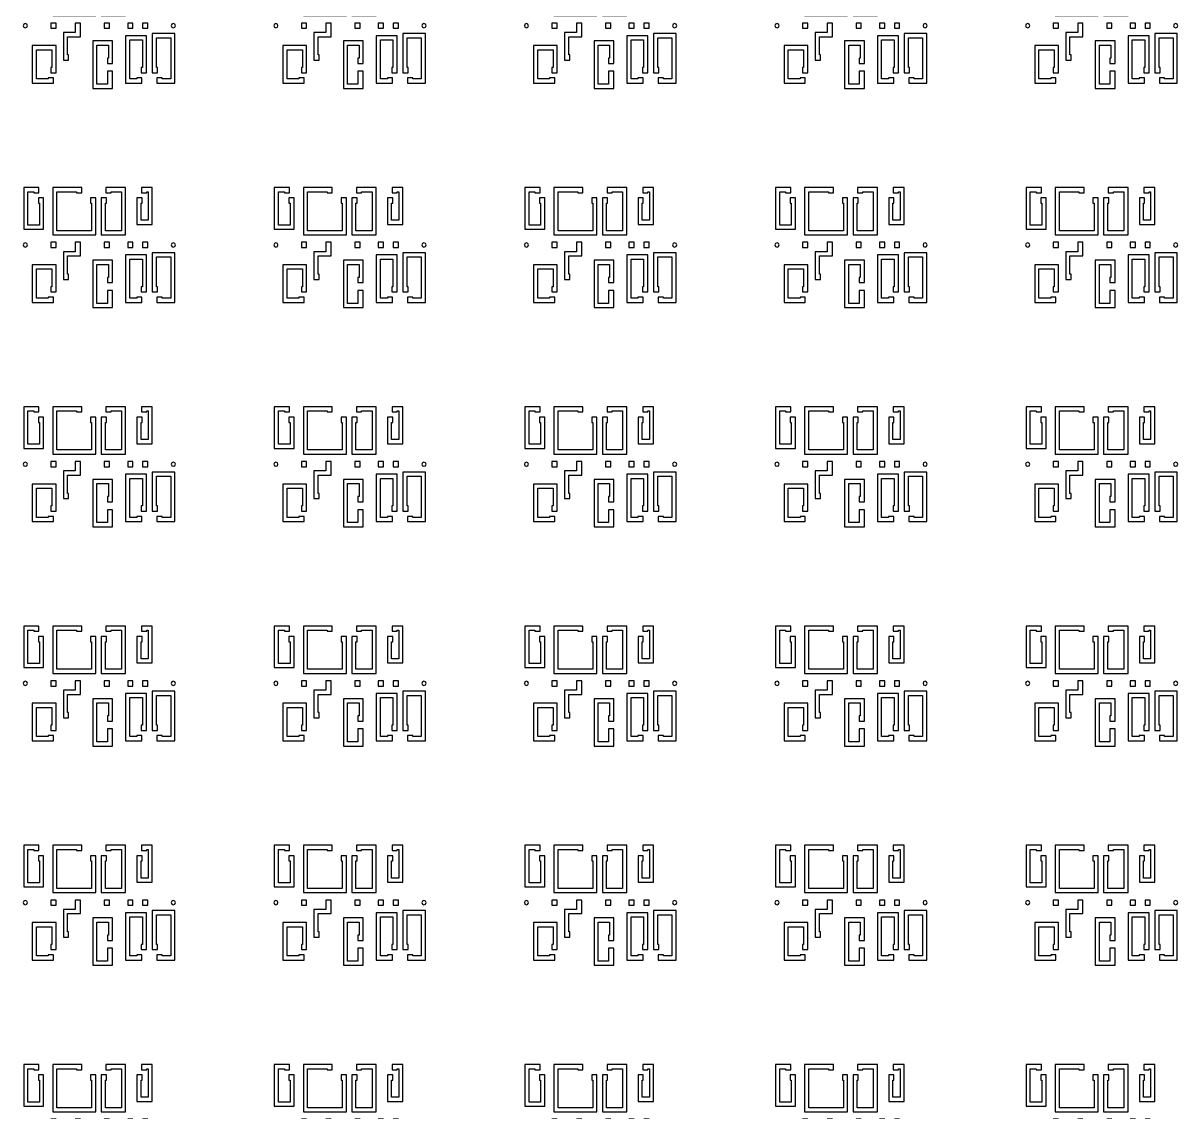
# Model space of a CAD drawing. Extents: x -100 to 100, y -100 to 100.
# Drawn here: x -45.68 to -18.71, y -50.99 to -25.55 of the extents above; entities that cross this region are included whole.
import ezdxf

# ---------------------------------------------------------------- set-up
doc = ezdxf.new("R2010")
doc.units = 0
doc.layers.add('L2', color=7, linetype='continuous')

# ---------------------------------------------------------------- blocks, each defined once
blk = doc.blocks.new('LDI_XFB44-1600-011_L2_B1')
at = {"layer": 'L2'}
for points in [[(-45.301, -55.876), (-45.571, -55.876), (-45.571, -55.098), (-45.433, -55.098), (-45.433, -55.122), (-45.311, -55.122), (-45.311, -55), (-45.668, -55), (-45.668, -55.973), (-45.203, -55.973), (-45.203, -55.244), (-45.325, -55.244), (-45.325, -55.366), (-45.301, -55.366), (-45.301, -55.876)], [(-44.99, -56.107), (-43.985, -56.107), (-43.985, -55.244), (-44.107, -55.244), (-44.107, -55.366), (-44.083, -55.366), (-44.083, -56.01), (-44.892, -56.01), (-44.892, -55.098), (-44.434, -55.098), (-44.434, -55.122), (-44.312, -55.122), (-44.312, -55), (-44.99, -55), (-44.99, -56.107)], [(-43.289, -55), (-43.75, -55), (-43.75, -55.122), (-43.628, -55.122), (-43.628, -55.098), (-43.386, -55.098), (-43.386, -56.01), (-43.76, -56.01), (-43.76, -55.366), (-43.735, -55.366), (-43.735, -55.244), (-43.857, -55.244), (-43.857, -56.107), (-43.289, -56.107), (-43.289, -55)], [(-42.663, -55), (-42.916, -55), (-42.916, -55.122), (-42.795, -55.122), (-42.795, -55.098), (-42.76, -55.098), (-42.76, -55.766), (-42.927, -55.766), (-42.927, -55.366), (-42.902, -55.366), (-42.902, -55.244), (-43.024, -55.244), (-43.024, -55.863), (-42.663, -55.863), (-42.663, -55)], [(-39.447, -55.876), (-39.717, -55.876), (-39.717, -55.098), (-39.579, -55.098), (-39.579, -55.122), (-39.457, -55.122), (-39.457, -55), (-39.815, -55), (-39.815, -55.973), (-39.35, -55.973), (-39.35, -55.244), (-39.472, -55.244), (-39.472, -55.366), (-39.447, -55.366), (-39.447, -55.876)], [(-39.136, -56.107), (-38.131, -56.107), (-38.131, -55.244), (-38.253, -55.244), (-38.253, -55.366), (-38.229, -55.366), (-38.229, -56.01), (-39.038, -56.01), (-39.038, -55.098), (-38.581, -55.098), (-38.581, -55.122), (-38.459, -55.122), (-38.459, -55), (-39.136, -55), (-39.136, -56.107)], [(-37.435, -55), (-37.896, -55), (-37.896, -55.122), (-37.774, -55.122), (-37.774, -55.098), (-37.532, -55.098), (-37.532, -56.01), (-37.906, -56.01), (-37.906, -55.366), (-37.882, -55.366), (-37.882, -55.244), (-38.004, -55.244), (-38.004, -56.107), (-37.435, -56.107), (-37.435, -55)], [(-36.809, -55), (-37.063, -55), (-37.063, -55.122), (-36.941, -55.122), (-36.941, -55.098), (-36.907, -55.098), (-36.907, -55.766), (-37.073, -55.766), (-37.073, -55.366), (-37.049, -55.366), (-37.049, -55.244), (-37.17, -55.244), (-37.17, -55.863), (-36.809, -55.863), (-36.809, -55)], [(-33.594, -55.876), (-33.863, -55.876), (-33.863, -55.098), (-33.726, -55.098), (-33.726, -55.122), (-33.604, -55.122), (-33.604, -55), (-33.961, -55), (-33.961, -55.973), (-33.496, -55.973), (-33.496, -55.244), (-33.618, -55.244), (-33.618, -55.366), (-33.594, -55.366), (-33.594, -55.876)], [(-33.282, -56.107), (-32.278, -56.107), (-32.278, -55.244), (-32.4, -55.244), (-32.4, -55.366), (-32.375, -55.366), (-32.375, -56.01), (-33.185, -56.01), (-33.185, -55.098), (-32.727, -55.098), (-32.727, -55.122), (-32.605, -55.122), (-32.605, -55), (-33.282, -55), (-33.282, -56.107)], [(-31.581, -55), (-32.042, -55), (-32.042, -55.122), (-31.92, -55.122), (-31.92, -55.098), (-31.679, -55.098), (-31.679, -56.01), (-32.052, -56.01), (-32.052, -55.366), (-32.028, -55.366), (-32.028, -55.244), (-32.15, -55.244), (-32.15, -56.107), (-31.581, -56.107), (-31.581, -55)], [(-30.956, -55), (-31.209, -55), (-31.209, -55.122), (-31.087, -55.122), (-31.087, -55.098), (-31.053, -55.098), (-31.053, -55.766), (-31.219, -55.766), (-31.219, -55.366), (-31.195, -55.366), (-31.195, -55.244), (-31.317, -55.244), (-31.317, -55.863), (-30.956, -55.863), (-30.956, -55)], [(-27.74, -55.876), (-28.01, -55.876), (-28.01, -55.098), (-27.872, -55.098), (-27.872, -55.122), (-27.75, -55.122), (-27.75, -55), (-28.107, -55), (-28.107, -55.973), (-27.642, -55.973), (-27.642, -55.244), (-27.764, -55.244), (-27.764, -55.366), (-27.74, -55.366), (-27.74, -55.876)], [(-27.429, -56.107), (-26.424, -56.107), (-26.424, -55.244), (-26.546, -55.244), (-26.546, -55.366), (-26.522, -55.366), (-26.522, -56.01), (-27.331, -56.01), (-27.331, -55.098), (-26.873, -55.098), (-26.873, -55.122), (-26.751, -55.122), (-26.751, -55), (-27.429, -55), (-27.429, -56.107)], [(-25.728, -55), (-26.189, -55), (-26.189, -55.122), (-26.067, -55.122), (-26.067, -55.098), (-25.825, -55.098), (-25.825, -56.01), (-26.199, -56.01), (-26.199, -55.366), (-26.174, -55.366), (-26.174, -55.244), (-26.296, -55.244), (-26.296, -56.107), (-25.728, -56.107), (-25.728, -55)], [(-25.102, -55), (-25.356, -55), (-25.356, -55.122), (-25.234, -55.122), (-25.234, -55.098), (-25.199, -55.098), (-25.199, -55.766), (-25.366, -55.766), (-25.366, -55.366), (-25.341, -55.366), (-25.341, -55.244), (-25.463, -55.244), (-25.463, -55.863), (-25.102, -55.863), (-25.102, -55)], [(-21.886, -55.876), (-22.156, -55.876), (-22.156, -55.098), (-22.018, -55.098), (-22.018, -55.122), (-21.896, -55.122), (-21.896, -55), (-22.254, -55), (-22.254, -55.973), (-21.789, -55.973), (-21.789, -55.244), (-21.911, -55.244), (-21.911, -55.366), (-21.886, -55.366), (-21.886, -55.876)], [(-21.575, -56.107), (-20.57, -56.107), (-20.57, -55.244), (-20.692, -55.244), (-20.692, -55.366), (-20.668, -55.366), (-20.668, -56.01), (-21.477, -56.01), (-21.477, -55.098), (-21.02, -55.098), (-21.02, -55.122), (-20.898, -55.122), (-20.898, -55), (-21.575, -55), (-21.575, -56.107)], [(-19.874, -55), (-20.335, -55), (-20.335, -55.122), (-20.213, -55.122), (-20.213, -55.098), (-19.971, -55.098), (-19.971, -56.01), (-20.345, -56.01), (-20.345, -55.366), (-20.321, -55.366), (-20.321, -55.244), (-20.443, -55.244), (-20.443, -56.107), (-19.874, -56.107), (-19.874, -55)], [(-19.248, -55), (-19.502, -55), (-19.502, -55.122), (-19.38, -55.122), (-19.38, -55.098), (-19.346, -55.098), (-19.346, -55.766), (-19.512, -55.766), (-19.512, -55.366), (-19.488, -55.366), (-19.488, -55.244), (-19.609, -55.244), (-19.609, -55.863), (-19.248, -55.863), (-19.248, -55)], [(-45.667, -56.377), (-45.632, -56.391), (-45.596, -56.377), (-45.582, -56.341), (-45.596, -56.306), (-45.632, -56.292), (-45.667, -56.306), (-45.682, -56.341), (-45.667, -56.377)], [(-44.913, -56.402), (-44.913, -56.28), (-45.035, -56.28), (-45.035, -56.402), (-44.913, -56.402)], [(-44.462, -56.28), (-44.462, -56.5), (-44.741, -56.5), (-44.741, -57.146), (-44.619, -57.146), (-44.619, -57.024), (-44.643, -57.024), (-44.643, -56.598), (-44.34, -56.598), (-44.34, -56.28), (-44.462, -56.28)], [(-43.663, -56.28), (-43.785, -56.28), (-43.785, -56.402), (-43.663, -56.402), (-43.663, -56.28)], [(-43.239, -56.28), (-43.239, -56.402), (-43.117, -56.402), (-43.117, -56.28), (-43.239, -56.28)], [(-42.891, -56.402), (-42.769, -56.402), (-42.769, -56.28), (-42.891, -56.28), (-42.891, -56.402)], [(-42.138, -56.306), (-42.173, -56.292), (-42.209, -56.306), (-42.223, -56.341), (-42.209, -56.377), (-42.173, -56.391), (-42.138, -56.377), (-42.123, -56.341), (-42.138, -56.306)], [(-39.813, -56.377), (-39.778, -56.391), (-39.743, -56.377), (-39.728, -56.341), (-39.743, -56.306), (-39.778, -56.292), (-39.813, -56.306), (-39.828, -56.341), (-39.813, -56.377)], [(-39.06, -56.402), (-39.06, -56.28), (-39.182, -56.28), (-39.182, -56.402), (-39.06, -56.402)], [(-38.609, -56.28), (-38.609, -56.5), (-38.887, -56.5), (-38.887, -57.146), (-38.765, -57.146), (-38.765, -57.024), (-38.79, -57.024), (-38.79, -56.598), (-38.487, -56.598), (-38.487, -56.28), (-38.609, -56.28)], [(-37.81, -56.28), (-37.932, -56.28), (-37.932, -56.402), (-37.81, -56.402), (-37.81, -56.28)], [(-37.385, -56.28), (-37.385, -56.402), (-37.263, -56.402), (-37.263, -56.28), (-37.385, -56.28)], [(-37.038, -56.402), (-36.916, -56.402), (-36.916, -56.28), (-37.038, -56.28), (-37.038, -56.402)], [(-36.284, -56.306), (-36.32, -56.292), (-36.355, -56.306), (-36.369, -56.341), (-36.355, -56.377), (-36.32, -56.391), (-36.284, -56.377), (-36.27, -56.341), (-36.284, -56.306)], [(-33.96, -56.377), (-33.924, -56.391), (-33.889, -56.377), (-33.874, -56.341), (-33.889, -56.306), (-33.924, -56.292), (-33.96, -56.306), (-33.974, -56.341), (-33.96, -56.377)], [(-33.206, -56.402), (-33.206, -56.28), (-33.328, -56.28), (-33.328, -56.402), (-33.206, -56.402)], [(-32.755, -56.28), (-32.755, -56.5), (-33.033, -56.5), (-33.033, -57.146), (-32.912, -57.146), (-32.912, -57.024), (-32.936, -57.024), (-32.936, -56.598), (-32.633, -56.598), (-32.633, -56.28), (-32.755, -56.28)], [(-31.956, -56.28), (-32.078, -56.28), (-32.078, -56.402), (-31.956, -56.402), (-31.956, -56.28)], [(-31.532, -56.28), (-31.532, -56.402), (-31.41, -56.402), (-31.41, -56.28), (-31.532, -56.28)], [(-31.184, -56.402), (-31.062, -56.402), (-31.062, -56.28), (-31.184, -56.28), (-31.184, -56.402)], [(-30.431, -56.306), (-30.466, -56.292), (-30.501, -56.306), (-30.516, -56.341), (-30.501, -56.377), (-30.466, -56.391), (-30.431, -56.377), (-30.416, -56.341), (-30.431, -56.306)], [(-28.106, -56.377), (-28.071, -56.391), (-28.035, -56.377), (-28.021, -56.341), (-28.035, -56.306), (-28.071, -56.292), (-28.106, -56.306), (-28.121, -56.341), (-28.106, -56.377)], [(-27.353, -56.402), (-27.353, -56.28), (-27.474, -56.28), (-27.474, -56.402), (-27.353, -56.402)], [(-26.901, -56.28), (-26.901, -56.5), (-27.18, -56.5), (-27.18, -57.146), (-27.058, -57.146), (-27.058, -57.024), (-27.082, -57.024), (-27.082, -56.598), (-26.779, -56.598), (-26.779, -56.28), (-26.901, -56.28)], [(-26.103, -56.28), (-26.224, -56.28), (-26.224, -56.402), (-26.103, -56.402), (-26.103, -56.28)], [(-25.678, -56.28), (-25.678, -56.402), (-25.556, -56.402), (-25.556, -56.28), (-25.678, -56.28)], [(-25.33, -56.402), (-25.208, -56.402), (-25.208, -56.28), (-25.33, -56.28), (-25.33, -56.402)], [(-24.577, -56.306), (-24.612, -56.292), (-24.648, -56.306), (-24.662, -56.341), (-24.648, -56.377), (-24.612, -56.391), (-24.577, -56.377), (-24.562, -56.341), (-24.577, -56.306)], [(-22.252, -56.377), (-22.217, -56.391), (-22.182, -56.377), (-22.167, -56.341), (-22.182, -56.306), (-22.217, -56.292), (-22.252, -56.306), (-22.267, -56.341), (-22.252, -56.377)], [(-21.499, -56.402), (-21.499, -56.28), (-21.621, -56.28), (-21.621, -56.402), (-21.499, -56.402)], [(-21.048, -56.28), (-21.048, -56.5), (-21.326, -56.5), (-21.326, -57.146), (-21.204, -57.146), (-21.204, -57.024), (-21.229, -57.024), (-21.229, -56.598), (-20.926, -56.598), (-20.926, -56.28), (-21.048, -56.28)], [(-20.249, -56.28), (-20.371, -56.28), (-20.371, -56.402), (-20.249, -56.402), (-20.249, -56.28)], [(-19.824, -56.28), (-19.824, -56.402), (-19.702, -56.402), (-19.702, -56.28), (-19.824, -56.28)], [(-19.477, -56.402), (-19.355, -56.402), (-19.355, -56.28), (-19.477, -56.28), (-19.477, -56.402)], [(-18.723, -56.306), (-18.759, -56.292), (-18.794, -56.306), (-18.809, -56.341), (-18.794, -56.377), (-18.759, -56.391), (-18.723, -56.377), (-18.709, -56.341), (-18.723, -56.306)], [(-43.286, -57.683), (-42.906, -57.683), (-42.906, -57.561), (-43.028, -57.561), (-43.028, -57.585), (-43.189, -57.585), (-43.189, -56.673), (-42.896, -56.673), (-42.896, -57.317), (-42.92, -57.317), (-42.92, -57.439), (-42.798, -57.439), (-42.798, -56.576), (-43.286, -56.576), (-43.286, -57.683)], [(-42.555, -57.683), (-42.137, -57.683), (-42.137, -56.525), (-42.663, -56.525), (-42.663, -57.439), (-42.541, -57.439), (-42.541, -57.317), (-42.565, -57.317), (-42.565, -56.622), (-42.234, -56.622), (-42.234, -57.585), (-42.433, -57.585), (-42.433, -57.561), (-42.555, -57.561), (-42.555, -57.683)], [(-37.433, -57.683), (-37.052, -57.683), (-37.052, -57.561), (-37.174, -57.561), (-37.174, -57.585), (-37.335, -57.585), (-37.335, -56.673), (-37.042, -56.673), (-37.042, -57.317), (-37.066, -57.317), (-37.066, -57.439), (-36.944, -57.439), (-36.944, -56.576), (-37.433, -56.576), (-37.433, -57.683)], [(-36.701, -57.683), (-36.283, -57.683), (-36.283, -56.525), (-36.809, -56.525), (-36.809, -57.439), (-36.687, -57.439), (-36.687, -57.317), (-36.711, -57.317), (-36.711, -56.622), (-36.381, -56.622), (-36.381, -57.585), (-36.579, -57.585), (-36.579, -57.561), (-36.701, -57.561), (-36.701, -57.683)], [(-31.579, -57.683), (-31.198, -57.683), (-31.198, -57.561), (-31.32, -57.561), (-31.32, -57.585), (-31.482, -57.585), (-31.482, -56.673), (-31.188, -56.673), (-31.188, -57.317), (-31.213, -57.317), (-31.213, -57.439), (-31.091, -57.439), (-31.091, -56.576), (-31.579, -56.576), (-31.579, -57.683)], [(-30.848, -57.683), (-30.429, -57.683), (-30.429, -56.525), (-30.955, -56.525), (-30.955, -57.439), (-30.833, -57.439), (-30.833, -57.317), (-30.858, -57.317), (-30.858, -56.622), (-30.527, -56.622), (-30.527, -57.585), (-30.726, -57.585), (-30.726, -57.561), (-30.848, -57.561), (-30.848, -57.683)], [(-25.725, -57.683), (-25.345, -57.683), (-25.345, -57.561), (-25.467, -57.561), (-25.467, -57.585), (-25.628, -57.585), (-25.628, -56.673), (-25.335, -56.673), (-25.335, -57.317), (-25.359, -57.317), (-25.359, -57.439), (-25.237, -57.439), (-25.237, -56.576), (-25.725, -56.576), (-25.725, -57.683)], [(-24.994, -57.683), (-24.576, -57.683), (-24.576, -56.525), (-25.102, -56.525), (-25.102, -57.439), (-24.98, -57.439), (-24.98, -57.317), (-25.004, -57.317), (-25.004, -56.622), (-24.673, -56.622), (-24.673, -57.585), (-24.872, -57.585), (-24.872, -57.561), (-24.994, -57.561), (-24.994, -57.683)], [(-19.872, -57.683), (-19.491, -57.683), (-19.491, -57.561), (-19.613, -57.561), (-19.613, -57.585), (-19.774, -57.585), (-19.774, -56.673), (-19.481, -56.673), (-19.481, -57.317), (-19.505, -57.317), (-19.505, -57.439), (-19.383, -57.439), (-19.383, -56.576), (-19.872, -56.576), (-19.872, -57.683)], [(-19.14, -57.683), (-18.722, -57.683), (-18.722, -56.525), (-19.248, -56.525), (-19.248, -57.439), (-19.126, -57.439), (-19.126, -57.317), (-19.15, -57.317), (-19.15, -56.622), (-18.82, -56.622), (-18.82, -57.585), (-19.018, -57.585), (-19.018, -57.561), (-19.14, -57.561), (-19.14, -57.683)], [(-44.913, -57.439), (-44.913, -56.805), (-45.466, -56.805), (-45.466, -57.683), (-44.971, -57.683), (-44.971, -57.561), (-45.093, -57.561), (-45.093, -57.585), (-45.369, -57.585), (-45.369, -56.902), (-45.011, -56.902), (-45.011, -57.317), (-45.035, -57.317), (-45.035, -57.439), (-44.913, -57.439)], [(-43.713, -57.707), (-43.956, -57.707), (-43.956, -56.795), (-43.689, -56.795), (-43.689, -57.1), (-43.713, -57.1), (-43.713, -57.222), (-43.591, -57.222), (-43.591, -56.698), (-44.054, -56.698), (-44.054, -57.805), (-43.591, -57.805), (-43.591, -57.405), (-43.713, -57.405), (-43.713, -57.707)], [(-39.06, -57.439), (-39.06, -56.805), (-39.612, -56.805), (-39.612, -57.683), (-39.118, -57.683), (-39.118, -57.561), (-39.24, -57.561), (-39.24, -57.585), (-39.515, -57.585), (-39.515, -56.902), (-39.157, -56.902), (-39.157, -57.317), (-39.182, -57.317), (-39.182, -57.439), (-39.06, -57.439)], [(-37.86, -57.707), (-38.102, -57.707), (-38.102, -56.795), (-37.835, -56.795), (-37.835, -57.1), (-37.86, -57.1), (-37.86, -57.222), (-37.738, -57.222), (-37.738, -56.698), (-38.2, -56.698), (-38.2, -57.805), (-37.738, -57.805), (-37.738, -57.405), (-37.86, -57.405), (-37.86, -57.707)], [(-33.206, -57.439), (-33.206, -56.805), (-33.759, -56.805), (-33.759, -57.683), (-33.264, -57.683), (-33.264, -57.561), (-33.386, -57.561), (-33.386, -57.585), (-33.661, -57.585), (-33.661, -56.902), (-33.304, -56.902), (-33.304, -57.317), (-33.328, -57.317), (-33.328, -57.439), (-33.206, -57.439)], [(-32.006, -57.707), (-32.249, -57.707), (-32.249, -56.795), (-31.982, -56.795), (-31.982, -57.1), (-32.006, -57.1), (-32.006, -57.222), (-31.884, -57.222), (-31.884, -56.698), (-32.346, -56.698), (-32.346, -57.805), (-31.884, -57.805), (-31.884, -57.405), (-32.006, -57.405), (-32.006, -57.707)], [(-27.353, -57.439), (-27.353, -56.805), (-27.905, -56.805), (-27.905, -57.683), (-27.411, -57.683), (-27.411, -57.561), (-27.532, -57.561), (-27.532, -57.585), (-27.808, -57.585), (-27.808, -56.902), (-27.45, -56.902), (-27.45, -57.317), (-27.474, -57.317), (-27.474, -57.439), (-27.353, -57.439)], [(-26.152, -57.707), (-26.395, -57.707), (-26.395, -56.795), (-26.128, -56.795), (-26.128, -57.1), (-26.152, -57.1), (-26.152, -57.222), (-26.03, -57.222), (-26.03, -56.698), (-26.493, -56.698), (-26.493, -57.805), (-26.03, -57.805), (-26.03, -57.405), (-26.152, -57.405), (-26.152, -57.707)], [(-21.499, -57.439), (-21.499, -56.805), (-22.051, -56.805), (-22.051, -57.683), (-21.557, -57.683), (-21.557, -57.561), (-21.679, -57.561), (-21.679, -57.585), (-21.954, -57.585), (-21.954, -56.902), (-21.596, -56.902), (-21.596, -57.317), (-21.621, -57.317), (-21.621, -57.439), (-21.499, -57.439)], [(-20.299, -57.707), (-20.541, -57.707), (-20.541, -56.795), (-20.274, -56.795), (-20.274, -57.1), (-20.299, -57.1), (-20.299, -57.222), (-20.177, -57.222), (-20.177, -56.698), (-20.639, -56.698), (-20.639, -57.805), (-20.177, -57.805), (-20.177, -57.405), (-20.299, -57.405), (-20.299, -57.707)]]:
    blk.add_lwpolyline(points, close=True, dxfattribs=at)

msp = doc.modelspace()

# ---------------------------------------------------------------- block references
at = {"layer": 'L2'}
for p in [(0, 30.732), (0, 25.61), (0, 20.488), (0, 15.366), (0, 10.244), (0, 5.122)]:
    msp.add_blockref('LDI_XFB44-1600-011_L2_B1', p, dxfattribs=at)

doc.saveas('drawing.dxf')
